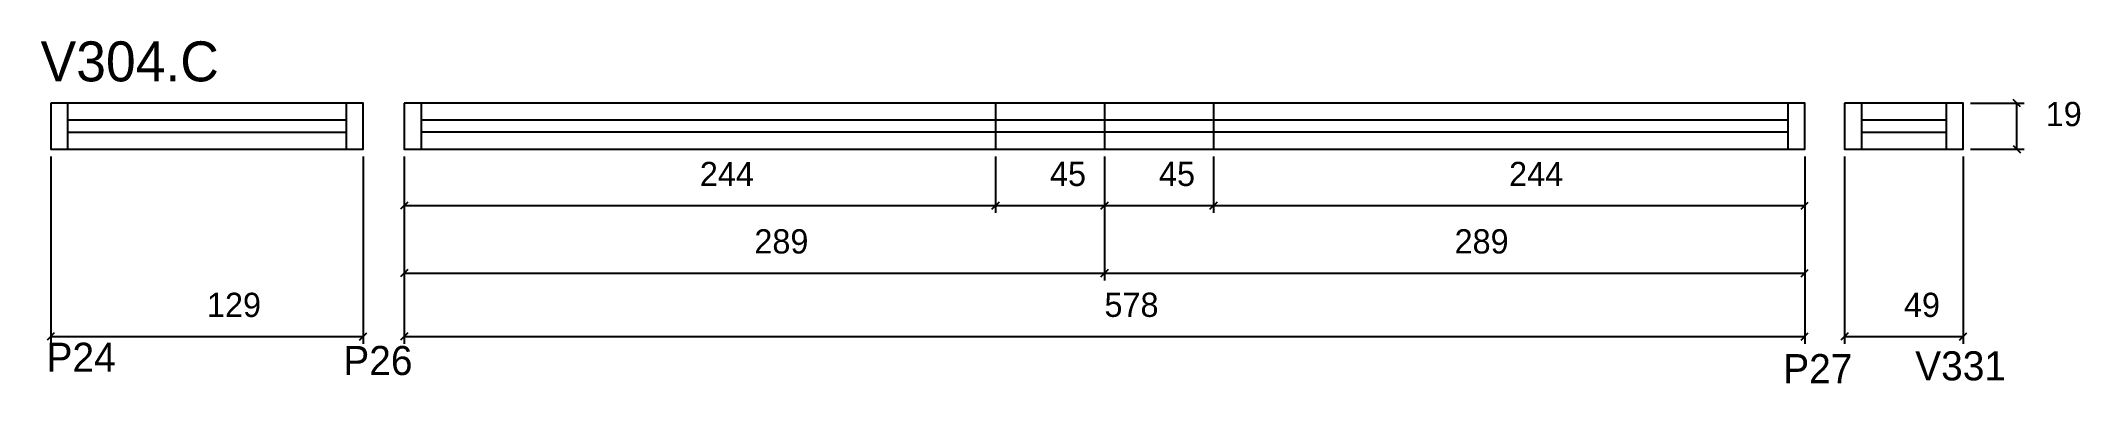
# Model space of a CAD drawing. Header units: metres. Extents: x 3413 to 4255, y 1196 to 1337.
import ezdxf

# ---------------------------------------------------------------- set-up
doc = ezdxf.new("R2010")
doc.units = ezdxf.units.M

msp = doc.modelspace()

# ---------------------------------------------------------------- linework, layer by layer
at = {"color": 4}
for p, q in [((3562.97, 1289.47), (3562.97, 1238.32)), ((3851.97, 1289.47), (3851.97, 1238.32)), ((3851.97, 1289.47), (3851.97, 1238.32)), ((4140.97, 1289.47), (4140.97, 1238.32)), ((3562.97, 1241.32), (3851.97, 1241.32)), ((3851.97, 1241.32), (4140.97, 1241.32))]:
    msp.add_line(p, q, dxfattribs=at)
for p, q in [((3564.47, 1242.82), (3561.47, 1239.82)), ((3853.47, 1242.82), (3850.47, 1239.82)), ((3850.47, 1239.82), (3853.47, 1242.82)), ((4139.47, 1239.82), (4142.47, 1242.82))]:
    msp.add_line(p, q)
at = {"layer": 'COTA', "color": 4}
for p, q in [((4209.43, 1311.47), (4231.54, 1311.47)), ((4228.54, 1292.47), (4228.54, 1311.47)), ((3417.03, 1289.47), (3417.03, 1212.13)), ((3546.03, 1289.47), (3546.03, 1212.13)), ((3562.97, 1289.47), (3562.97, 1266.16)), ((3562.97, 1289.47), (3562.97, 1212.13)), ((3806.97, 1289.47), (3806.97, 1266.16)), ((3806.97, 1289.47), (3806.97, 1266.16)), ((3851.97, 1289.47), (3851.97, 1266.16)), ((3851.97, 1289.47), (3851.97, 1266.16)), ((3896.97, 1289.47), (3896.97, 1266.16)), ((3896.97, 1289.47), (3896.97, 1266.16)), ((4140.97, 1289.47), (4140.97, 1266.16)), ((4140.97, 1289.47), (4140.97, 1212.13)), ((4157.43, 1289.47), (4157.43, 1212.13)), ((4206.43, 1289.47), (4206.43, 1212.13)), ((4209.43, 1292.47), (4231.54, 1292.47)), ((3562.97, 1269.16), (3806.97, 1269.16)), ((3806.97, 1269.16), (3851.97, 1269.16)), ((3851.97, 1269.16), (3896.97, 1269.16)), ((3896.97, 1269.16), (4140.97, 1269.16)), ((3417.03, 1215.13), (3546.03, 1215.13)), ((3562.97, 1215.13), (4140.97, 1215.13)), ((4157.43, 1215.13), (4206.43, 1215.13))]:
    msp.add_line(p, q, dxfattribs=at)
at = {"layer": 'COTA'}
for p, q in [((4230.04, 1309.97), (4227.04, 1312.97)), ((4227.04, 1293.97), (4230.04, 1290.97)), ((3564.47, 1270.66), (3561.47, 1267.66)), ((3808.47, 1270.66), (3805.47, 1267.66)), ((3805.47, 1267.66), (3808.47, 1270.66)), ((3853.47, 1270.66), (3850.47, 1267.66)), ((3850.47, 1267.66), (3853.47, 1270.66)), ((3895.47, 1267.66), (3898.47, 1270.66)), ((3898.47, 1270.66), (3895.47, 1267.66)), ((4139.47, 1267.66), (4142.47, 1270.66)), ((3418.53, 1216.63), (3415.53, 1213.63)), ((3544.53, 1213.63), (3547.53, 1216.63)), ((3564.47, 1216.63), (3561.47, 1213.63)), ((4139.47, 1213.63), (4142.47, 1216.63)), ((4158.93, 1216.63), (4155.93, 1213.63)), ((4204.93, 1213.63), (4207.93, 1216.63))]:
    msp.add_line(p, q, dxfattribs=at)
at = {"layer": 'Painéis', "color": 200}
for p, q in [((3806.97, 1311.47), (3806.97, 1292.47)), ((3851.97, 1311.47), (3851.97, 1292.47)), ((3896.97, 1311.47), (3896.97, 1292.47))]:
    msp.add_line(p, q, dxfattribs=at)
for points in [[(3417.03, 1311.47), (3417.03, 1292.47), (3546.03, 1292.47), (3546.03, 1311.47), (3417.03, 1311.47)], [(3562.97, 1311.47), (3562.97, 1292.47), (4140.97, 1292.47), (4140.97, 1311.47), (3562.97, 1311.47)], [(4157.43, 1311.47), (4157.43, 1292.47), (4206.43, 1292.47), (4206.43, 1311.47), (4157.43, 1311.47)]]:
    msp.add_lwpolyline(points, dxfattribs=at)
at = {"layer": 'SARR_2.2x7', "color": 40}
for p, q in [((3424.03, 1311.47), (3424.03, 1292.47)), ((3539.03, 1311.47), (3539.03, 1292.47)), ((3569.97, 1311.47), (3569.97, 1292.47)), ((4133.97, 1311.47), (4133.97, 1292.47)), ((4164.43, 1311.47), (4164.43, 1292.47)), ((4199.43, 1311.47), (4199.43, 1292.47)), ((3539.03, 1304.47), (3424.03, 1304.47)), ((3424.03, 1299.47), (3539.03, 1299.47)), ((3851.97, 1304.47), (3569.97, 1304.47)), ((3851.97, 1299.47), (3569.97, 1299.47)), ((4133.97, 1304.47), (3851.97, 1304.47)), ((4133.97, 1299.47), (3851.97, 1299.47)), ((4199.43, 1304.47), (4164.43, 1304.47)), ((4164.43, 1299.47), (4199.43, 1299.47))]:
    msp.add_line(p, q, dxfattribs=at)

# ---------------------------------------------------------------- texts
at = {"color": 240}
for p in [(3707.47, 1249.42), (3996.47, 1249.42)]:
    msp.add_text('289', height=10, dxfattribs=at).set_placement(p)
at = {"layer": '5', "color": 5}
for s, p in [('P24', (3415.31, 1200.6)), ('P26', (3537.81, 1199.27)), ('P27', (4132.12, 1195.9)), ('V331', (4186.59, 1197.07))]:
    msp.add_text(s, height=12, dxfattribs=at).set_placement(p)
at = {"layer": 'COTA', "color": 240}
for s, p in [('19', (4240.46, 1301.97)), ('244', (3684.97, 1277.23)), ('45', (3829.47, 1277.27)), ('45', (3874.47, 1277.27)), ('244', (4018.97, 1277.23)), ('129', (3481.53, 1223.22)), ('578', (3851.97, 1223.26)), ('49', (4181.93, 1223.23))]:
    msp.add_text(s, height=10, dxfattribs=at).set_placement(p)
at = {"layer": 'NOMENCLATURA', "color": 7}
msp.add_text('V304.C', height=16.5, dxfattribs=at).set_placement((3412.85, 1320.44))

doc.saveas('drawing.dxf')
